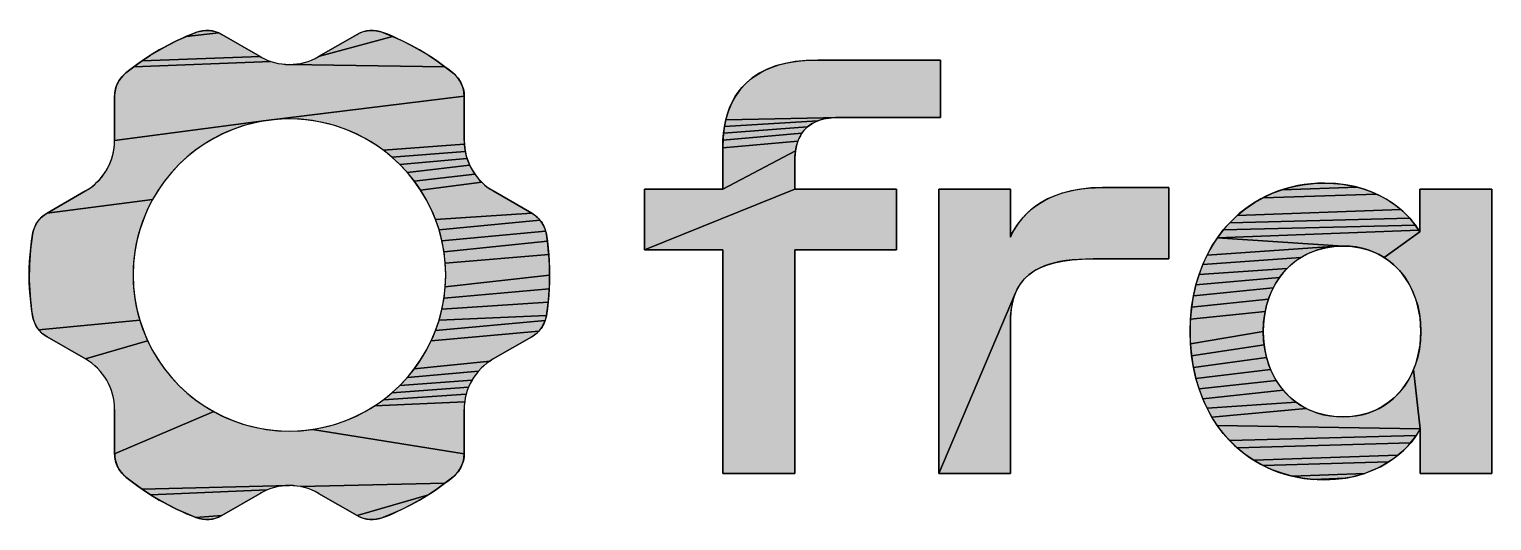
# Model space of a CAD drawing. Header units: millimetres. Extents: x 0 to 420, y 0 to 297.
# Drawn here: x 335.25 to 353.33, y 51.61 to 57.69 of the extents above; entities that cross this region are included whole.
import ezdxf

# ---------------------------------------------------------------- set-up
doc = ezdxf.new("R2010")
doc.units = ezdxf.units.MM
doc.header["$LTSCALE"] = 23.1
doc.layers.get('0').update_dxf_attribs({"linetype": 'CONTINUOUS'})

msp = doc.modelspace()

# ---------------------------------------------------------------- hatches: boundary and pattern name
at = {"linetype": 'CONTINUOUS'}
for points in [[(337.633, 57.627), (338.109, 57.352), (336.648, 57.3), (336.752, 57.369), (336.859, 57.433), (336.969, 57.494), (337.081, 57.551), (337.196, 57.603), (337.593, 57.647), (337.613, 57.637)], [(337.421, 57.675), (337.443, 57.676), (337.465, 57.676), (337.487, 57.674), (337.508, 57.671), (337.53, 57.667), (337.551, 57.661), (337.572, 57.655), (337.593, 57.647), (337.196, 57.603), (337.313, 57.651), (337.334, 57.658), (337.355, 57.664), (337.377, 57.669), (337.399, 57.673)], [(339.495, 57.676), (339.517, 57.675), (339.539, 57.673), (339.56, 57.669), (339.582, 57.664), (339.603, 57.658), (339.625, 57.651), (339.742, 57.603), (338.829, 57.352), (339.305, 57.627), (339.324, 57.637), (339.345, 57.647), (339.365, 57.655), (339.386, 57.661), (339.408, 57.667), (339.429, 57.671), (339.451, 57.674), (339.473, 57.676)], [(340.186, 57.369), (340.29, 57.3), (340.391, 57.227), (338.469, 57.256), (338.515, 57.257), (338.562, 57.262), (338.608, 57.269), (338.653, 57.28), (338.699, 57.293), (338.743, 57.31), (338.786, 57.33), (338.829, 57.352), (339.742, 57.603), (339.857, 57.551), (339.969, 57.494), (340.079, 57.433)], [(338.469, 57.256), (340.391, 57.227), (340.49, 57.15), (340.507, 57.136), (340.523, 57.12), (340.538, 57.104), (340.552, 57.087), (340.565, 57.069), (340.576, 57.051), (340.587, 57.032), (340.596, 57.012), (340.605, 56.992), (340.612, 56.971), (340.618, 56.95), (340.622, 56.928), (340.626, 56.906), (340.628, 56.884), (340.628, 56.862), (338.183, 56.561), (336.309, 56.313), (336.309, 56.862), (336.31, 56.884), (336.312, 56.906), (336.315, 56.928), (336.32, 56.95), (336.326, 56.971), (336.333, 56.992), (336.341, 57.012), (336.351, 57.032), (336.361, 57.051), (336.373, 57.069), (336.386, 57.087), (336.4, 57.104), (336.415, 57.12), (336.431, 57.136), (336.448, 57.15), (336.546, 57.227), (338.239, 57.293), (338.284, 57.28), (338.33, 57.269), (338.376, 57.262), (338.422, 57.257)], [(338.195, 57.31), (338.239, 57.293), (336.546, 57.227), (336.648, 57.3), (338.109, 57.352), (338.151, 57.33)], [(344.892, 57.308), (344.998, 57.31), (346.514, 57.31), (346.514, 56.601), (345.269, 56.601), (343.861, 56.569), (343.882, 56.646), (343.908, 56.718), (343.939, 56.787), (343.974, 56.853), (344.015, 56.914), (344.06, 56.971), (344.111, 57.023), (344.166, 57.072), (344.226, 57.116), (344.292, 57.156), (344.362, 57.192), (344.437, 57.223), (344.518, 57.249), (344.604, 57.271), (344.694, 57.288), (344.79, 57.3)], [(338.469, 56.582), (338.325, 56.577), (338.183, 56.561), (340.628, 56.862), (340.628, 56.313), (340.63, 56.268), (339.631, 56.193), (339.52, 56.271), (339.404, 56.341), (339.283, 56.402), (339.157, 56.456), (339.027, 56.5), (338.892, 56.535), (338.754, 56.561), (338.613, 56.577)], [(345.037, 56.571), (344.999, 56.558), (343.844, 56.488), (343.861, 56.569), (345.269, 56.601), (345.217, 56.6), (345.168, 56.596), (345.122, 56.59), (345.078, 56.582)], [(337.533, 56.341), (337.417, 56.271), (337.307, 56.193), (337.202, 56.108), (337.103, 56.016), (337.011, 55.918), (336.926, 55.813), (336.849, 55.702), (336.779, 55.586), (335.474, 55.415), (335.949, 55.69), (335.988, 55.713), (336.024, 55.739), (336.059, 55.767), (336.091, 55.797), (336.122, 55.829), (336.151, 55.862), (336.177, 55.898), (336.201, 55.934), (336.223, 55.972), (336.243, 56.011), (336.26, 56.052), (336.275, 56.093), (336.287, 56.136), (336.297, 56.179), (336.304, 56.223), (336.308, 56.268), (336.309, 56.313), (338.183, 56.561), (338.045, 56.535), (337.911, 56.5), (337.781, 56.456), (337.655, 56.402)], [(344.765, 56.34), (344.751, 56.305), (343.823, 56.225), (343.825, 56.317), (344.8, 56.404), (344.782, 56.373)], [(344.821, 56.433), (344.8, 56.404), (343.825, 56.317), (343.832, 56.404), (344.871, 56.484), (344.845, 56.459)], [(344.899, 56.506), (344.871, 56.484), (343.832, 56.404), (343.844, 56.488), (344.999, 56.558), (344.963, 56.543), (344.93, 56.525)], [(340.634, 56.223), (340.641, 56.179), (339.736, 56.108), (339.631, 56.193), (340.63, 56.268)], [(344.73, 56.229), (344.722, 56.188), (343.823, 55.711), (343.823, 56.225), (344.751, 56.305), (344.739, 56.268)], [(340.65, 56.136), (340.663, 56.093), (339.834, 56.016), (339.736, 56.108), (340.641, 56.179)], [(340.677, 56.052), (340.694, 56.011), (339.926, 55.918), (339.834, 56.016), (340.663, 56.093)], [(344.713, 56.052), (344.713, 55.711), (342.857, 54.96), (342.857, 55.711), (343.823, 55.711), (344.722, 56.188), (344.717, 56.144), (344.714, 56.099)], [(340.736, 55.934), (340.76, 55.898), (340.011, 55.813), (339.926, 55.918), (340.694, 56.011), (340.714, 55.972)], [(340.815, 55.829), (340.846, 55.797), (340.089, 55.702), (340.011, 55.813), (340.76, 55.898), (340.787, 55.862)], [(340.95, 55.713), (340.988, 55.69), (341.464, 55.415), (340.274, 55.339), (340.22, 55.465), (340.159, 55.586), (340.089, 55.702), (340.846, 55.797), (340.879, 55.767), (340.913, 55.739)], [(345.971, 55.711), (345.971, 54.96), (344.713, 54.96), (344.713, 52.193), (343.823, 52.193), (343.823, 54.96), (342.857, 54.96), (344.713, 55.711)], [(348.426, 55.73), (348.517, 55.732), (349.337, 55.732), (349.337, 54.849), (348.399, 54.849), (348.307, 54.848), (348.221, 54.844), (348.139, 54.837), (348.062, 54.828), (347.99, 54.816), (347.922, 54.801), (347.859, 54.784), (347.8, 54.764), (347.745, 54.741), (347.695, 54.715), (347.649, 54.686), (347.606, 54.654), (347.564, 54.617), (347.527, 54.575), (347.494, 54.531), (347.466, 54.482), (347.442, 54.43), (346.494, 52.193), (346.494, 55.711), (347.377, 55.711), (347.377, 55.12), (347.397, 55.163), (347.423, 55.21), (347.455, 55.261), (347.494, 55.314), (347.54, 55.368), (347.593, 55.423), (347.638, 55.463), (347.689, 55.502), (347.744, 55.539), (347.805, 55.575), (347.872, 55.608), (347.944, 55.638), (348.023, 55.665), (348.108, 55.688), (348.181, 55.703), (348.258, 55.715), (348.34, 55.724)], [(351.747, 55.714), (351.827, 55.685), (351.903, 55.652), (350.499, 55.607), (350.616, 55.661), (350.737, 55.706), (351.661, 55.739)], [(351.125, 55.782), (351.26, 55.788), (351.369, 55.784), (351.472, 55.775), (351.569, 55.759), (351.661, 55.739), (350.737, 55.706), (350.863, 55.741), (350.992, 55.767)], [(352.435, 55.183), (352.435, 55.711), (353.325, 55.711), (353.325, 52.193), (352.442, 52.193), (352.442, 52.749), (352.36, 53.481), (352.386, 53.553), (352.409, 53.628), (352.426, 53.705), (352.439, 53.785), (352.446, 53.868), (352.449, 53.952), (352.446, 54.037), (352.439, 54.119), (352.426, 54.199), (352.409, 54.276), (352.386, 54.351), (352.36, 54.423), (352.328, 54.492), (352.293, 54.557), (352.253, 54.619), (352.209, 54.677), (352.161, 54.731), (352.109, 54.781), (352.054, 54.827), (351.995, 54.868)], [(336.717, 55.465), (336.664, 55.339), (336.619, 55.208), (336.584, 55.074), (336.558, 54.936), (336.543, 54.795), (336.538, 54.65), (336.543, 54.506), (336.558, 54.365), (336.584, 54.227), (336.619, 54.093), (335.373, 53.971), (335.36, 53.989), (335.347, 54.007), (335.336, 54.026), (335.326, 54.045), (335.317, 54.065), (335.309, 54.086), (335.302, 54.107), (335.297, 54.129), (335.293, 54.151), (335.281, 54.232), (335.272, 54.315), (335.264, 54.398), (335.259, 54.481), (335.255, 54.566), (335.254, 54.65), (335.255, 54.735), (335.259, 54.819), (335.264, 54.903), (335.272, 54.986), (335.281, 55.069), (335.293, 55.151), (335.297, 55.173), (335.302, 55.194), (335.309, 55.215), (335.317, 55.236), (335.326, 55.256), (335.336, 55.275), (335.347, 55.294), (335.36, 55.312), (335.373, 55.329), (335.388, 55.346), (335.403, 55.362), (335.419, 55.376), (335.437, 55.39), (335.455, 55.403), (335.474, 55.415), (336.779, 55.586)], [(351.973, 55.617), (352.058, 55.566), (352.135, 55.513), (352.203, 55.459), (350.181, 55.388), (350.282, 55.47), (350.388, 55.543), (350.499, 55.607), (351.903, 55.652)], [(341.55, 55.346), (341.565, 55.329), (340.318, 55.208), (340.274, 55.339), (341.464, 55.415), (341.483, 55.403), (341.501, 55.39), (341.518, 55.376), (341.535, 55.362)], [(341.628, 55.215), (341.635, 55.194), (340.353, 55.074), (340.318, 55.208), (341.565, 55.329), (341.578, 55.312), (341.59, 55.294), (341.601, 55.275), (341.612, 55.256), (341.621, 55.236)], [(352.355, 55.302), (352.381, 55.267), (350.008, 55.208), (350.088, 55.297), (352.312, 55.352)], [(352.262, 55.404), (352.312, 55.352), (350.088, 55.297), (350.181, 55.388), (352.203, 55.459)], [(341.644, 55.151), (341.656, 55.069), (340.379, 54.936), (340.353, 55.074), (341.635, 55.194), (341.64, 55.173)], [(352.404, 55.235), (352.422, 55.207), (349.935, 55.111), (350.008, 55.208), (352.381, 55.267)], [(352.435, 55.183), (351.995, 54.868), (351.932, 54.904), (351.866, 54.935), (351.797, 54.961), (351.724, 54.982), (351.649, 54.997), (351.57, 55.006), (351.489, 55.009), (349.935, 55.111), (352.422, 55.207)], [(341.666, 54.986), (341.674, 54.903), (340.395, 54.795), (340.379, 54.936), (341.656, 55.069)], [(351.032, 54.904), (350.968, 54.868), (349.754, 54.781), (349.807, 54.897), (351.405, 55.006), (351.324, 54.997), (351.246, 54.982), (351.172, 54.961), (351.1, 54.935)], [(349.868, 55.007), (349.935, 55.111), (351.489, 55.009), (351.405, 55.006), (349.807, 54.897)], [(341.679, 54.819), (341.682, 54.735), (341.684, 54.65), (340.395, 54.506), (340.4, 54.65), (340.395, 54.795), (341.674, 54.903)], [(350.85, 54.781), (350.797, 54.731), (349.708, 54.658), (349.754, 54.781), (350.968, 54.868), (350.907, 54.827)], [(341.682, 54.566), (341.679, 54.481), (340.379, 54.365), (340.395, 54.506), (341.684, 54.65)], [(350.662, 54.557), (350.625, 54.492), (349.639, 54.393), (349.669, 54.528), (350.702, 54.619)], [(350.748, 54.677), (350.702, 54.619), (349.669, 54.528), (349.708, 54.658), (350.797, 54.731)], [(341.674, 54.398), (341.666, 54.315), (340.353, 54.227), (340.379, 54.365), (341.679, 54.481)], [(347.377, 54.042), (347.377, 52.193), (346.494, 52.193), (347.442, 54.43), (347.421, 54.375), (347.405, 54.316), (347.393, 54.253), (347.384, 54.187), (347.379, 54.116)], [(350.593, 54.423), (350.566, 54.351), (349.617, 54.252), (349.639, 54.393), (350.625, 54.492)], [(341.656, 54.232), (341.644, 54.151), (340.318, 54.093), (340.353, 54.227), (341.666, 54.315)], [(350.543, 54.276), (350.525, 54.199), (349.603, 54.105), (349.617, 54.252), (350.566, 54.351)], [(336.619, 54.093), (336.664, 53.962), (336.717, 53.836), (335.949, 53.612), (335.474, 53.886), (335.455, 53.898), (335.437, 53.911), (335.419, 53.924), (335.403, 53.939), (335.388, 53.955), (335.373, 53.971)], [(341.565, 53.971), (341.55, 53.955), (340.22, 53.836), (340.274, 53.962), (341.628, 54.086), (341.621, 54.065), (341.612, 54.045), (341.601, 54.026), (341.59, 54.007), (341.578, 53.989)], [(341.635, 54.107), (341.628, 54.086), (340.274, 53.962), (340.318, 54.093), (341.644, 54.151), (341.64, 54.129)], [(350.513, 54.119), (350.505, 54.037), (350.502, 53.952), (349.603, 53.798), (349.598, 53.952), (349.603, 54.105), (350.525, 54.199)], [(341.464, 53.886), (340.988, 53.612), (340.948, 53.586), (340.011, 53.488), (340.089, 53.599), (340.159, 53.715), (340.22, 53.836), (341.55, 53.955), (341.535, 53.939), (341.518, 53.924), (341.501, 53.911), (341.483, 53.898)], [(350.505, 53.868), (350.513, 53.785), (349.617, 53.649), (349.603, 53.798), (350.502, 53.952)], [(336.779, 53.715), (336.849, 53.599), (336.926, 53.488), (337.011, 53.383), (337.103, 53.285), (337.202, 53.193), (337.307, 53.108), (337.417, 53.03), (337.533, 52.96), (336.309, 52.439), (336.309, 52.988), (336.308, 53.036), (336.303, 53.083), (336.295, 53.13), (336.284, 53.176), (336.27, 53.221), (336.254, 53.264), (336.235, 53.307), (336.213, 53.348), (336.188, 53.388), (336.161, 53.425), (336.131, 53.462), (336.099, 53.496), (336.065, 53.528), (336.029, 53.558), (335.99, 53.586), (335.949, 53.612), (336.717, 53.836)], [(350.525, 53.705), (350.543, 53.628), (349.639, 53.507), (349.617, 53.649), (350.513, 53.785)], [(340.838, 53.496), (340.806, 53.462), (339.926, 53.383), (340.011, 53.488), (340.948, 53.586), (340.909, 53.558), (340.872, 53.528)], [(350.566, 53.553), (350.593, 53.481), (349.669, 53.371), (349.639, 53.507), (350.543, 53.628)], [(340.703, 53.307), (340.683, 53.264), (339.736, 53.193), (339.834, 53.285), (340.725, 53.348)], [(340.749, 53.388), (340.725, 53.348), (339.834, 53.285), (339.926, 53.383), (340.806, 53.462), (340.776, 53.425)], [(350.625, 53.412), (350.662, 53.347), (349.708, 53.241), (349.669, 53.371), (350.593, 53.481)], [(350.702, 53.285), (350.748, 53.227), (349.754, 53.118), (349.708, 53.241), (350.662, 53.347)], [(351.489, 52.895), (351.57, 52.898), (351.649, 52.907), (351.724, 52.922), (351.797, 52.943), (351.866, 52.969), (351.932, 53), (351.995, 53.036), (352.054, 53.077), (352.109, 53.123), (352.161, 53.173), (352.209, 53.227), (352.253, 53.285), (352.293, 53.347), (352.328, 53.412), (352.36, 53.481), (352.442, 52.749), (349.934, 52.787), (349.868, 52.891), (351.032, 53), (351.1, 52.969), (351.172, 52.943), (351.246, 52.922), (351.324, 52.907), (351.405, 52.898)], [(340.642, 53.13), (340.635, 53.083), (339.52, 53.03), (339.631, 53.108), (340.653, 53.176)], [(340.667, 53.221), (340.653, 53.176), (339.631, 53.108), (339.736, 53.193), (340.683, 53.264)], [(350.85, 53.123), (350.907, 53.077), (349.807, 53.001), (349.754, 53.118), (350.748, 53.227), (350.797, 53.173)], [(338.469, 52.719), (338.613, 52.724), (338.754, 52.74), (340.628, 52.439), (340.628, 52.417), (340.626, 52.395), (340.622, 52.373), (340.618, 52.351), (340.612, 52.33), (340.605, 52.309), (340.596, 52.289), (340.587, 52.269), (340.576, 52.25), (340.565, 52.232), (340.552, 52.214), (340.538, 52.197), (340.523, 52.181), (340.507, 52.165), (340.49, 52.151), (340.391, 52.074), (338.608, 52.032), (338.562, 52.039), (338.515, 52.044), (338.469, 52.045), (336.648, 52.001), (336.546, 52.074), (336.448, 52.151), (336.431, 52.165), (336.415, 52.181), (336.4, 52.197), (336.386, 52.214), (336.373, 52.232), (336.361, 52.25), (336.351, 52.269), (336.341, 52.289), (336.333, 52.309), (336.326, 52.33), (336.32, 52.351), (336.315, 52.373), (336.312, 52.395), (336.31, 52.417), (336.309, 52.439), (337.533, 52.96), (337.655, 52.899), (337.781, 52.845), (337.911, 52.801), (338.045, 52.766), (338.183, 52.74), (338.325, 52.724)], [(340.63, 53.036), (340.628, 52.988), (340.628, 52.439), (338.754, 52.74), (338.892, 52.766), (339.027, 52.801), (339.157, 52.845), (339.283, 52.899), (339.404, 52.96), (339.52, 53.03), (340.635, 53.083)], [(350.968, 53.036), (351.032, 53), (349.868, 52.891), (349.807, 53.001), (350.907, 53.077)], [(352.413, 52.696), (352.391, 52.663), (350.087, 52.602), (350.008, 52.691), (349.934, 52.787), (352.442, 52.749), (352.429, 52.725)], [(352.366, 52.627), (352.324, 52.575), (350.18, 52.512), (350.087, 52.602), (352.391, 52.663)], [(352.274, 52.52), (352.216, 52.464), (352.166, 52.421), (350.386, 52.358), (350.28, 52.43), (350.18, 52.512), (352.324, 52.575)], [(352.111, 52.378), (352.051, 52.337), (350.497, 52.295), (350.386, 52.358), (352.166, 52.421)], [(351.985, 52.297), (351.914, 52.26), (351.837, 52.226), (351.755, 52.195), (350.859, 52.162), (350.734, 52.197), (350.613, 52.241), (350.497, 52.295), (352.051, 52.337)], [(338.239, 52.008), (338.195, 51.991), (336.752, 51.932), (336.648, 52.001), (338.469, 52.045), (338.422, 52.044), (338.376, 52.039), (338.33, 52.032), (338.284, 52.021)], [(338.608, 52.032), (340.391, 52.074), (340.29, 52.001), (340.186, 51.932), (339.305, 51.674), (338.829, 51.949), (338.786, 51.972), (338.743, 51.991), (338.699, 52.008), (338.653, 52.021)], [(351.666, 52.168), (351.592, 52.151), (351.513, 52.136), (351.119, 52.122), (350.987, 52.137), (350.859, 52.162), (351.755, 52.195)], [(351.43, 52.126), (351.344, 52.119), (351.253, 52.117), (351.119, 52.122), (351.513, 52.136)], [(338.109, 51.949), (337.633, 51.674), (337.313, 51.65), (337.196, 51.698), (337.081, 51.75), (336.969, 51.807), (336.859, 51.867), (336.752, 51.932), (338.195, 51.991), (338.151, 51.972)], [(339.742, 51.698), (339.625, 51.65), (339.603, 51.643), (339.582, 51.636), (339.56, 51.632), (339.539, 51.628), (339.517, 51.626), (339.495, 51.625), (339.473, 51.625), (339.451, 51.627), (339.429, 51.63), (339.408, 51.634), (339.386, 51.639), (339.365, 51.646), (339.345, 51.654), (339.324, 51.663), (339.305, 51.674), (340.186, 51.932), (340.079, 51.867), (339.969, 51.807), (339.857, 51.75)], [(337.593, 51.654), (337.572, 51.646), (337.551, 51.639), (337.53, 51.634), (337.508, 51.63), (337.487, 51.627), (337.465, 51.625), (337.443, 51.625), (337.421, 51.626), (337.399, 51.628), (337.377, 51.632), (337.355, 51.636), (337.334, 51.643), (337.313, 51.65), (337.633, 51.674), (337.613, 51.663)]]:
    msp.add_hatch(color=7, dxfattribs=at).paths.add_polyline_path(points)

# ---------------------------------------------------------------- linework, layer by layer
at = {"color": 7, "linetype": 'CONTINUOUS'}
for p, q in [((338.109, 57.352), (337.633, 57.627)), ((339.305, 57.627), (338.829, 57.352)), ((346.514, 57.31), (344.998, 57.31)), ((346.514, 56.601), (346.514, 57.31)), ((336.309, 56.862), (336.309, 56.313)), ((340.628, 56.313), (340.628, 56.862)), ((345.269, 56.601), (346.514, 56.601)), ((343.823, 56.225), (343.823, 55.711)), ((344.713, 55.711), (344.713, 56.052)), ((335.949, 55.69), (335.474, 55.415)), ((341.464, 55.415), (340.988, 55.69)), ((343.823, 55.711), (342.857, 55.711)), ((342.857, 55.711), (342.857, 54.96)), ((345.971, 55.711), (344.713, 55.711)), ((345.971, 54.96), (345.971, 55.711)), ((347.377, 55.711), (346.494, 55.711)), ((346.494, 55.711), (346.494, 52.193)), ((347.377, 55.12), (347.377, 55.711)), ((349.337, 55.732), (348.517, 55.732)), ((349.337, 54.849), (349.337, 55.732)), ((353.325, 55.711), (352.435, 55.711)), ((352.435, 55.711), (352.435, 55.183)), ((353.325, 52.193), (353.325, 55.711)), ((342.857, 54.96), (343.823, 54.96)), ((343.823, 54.96), (343.823, 52.193)), ((344.713, 54.96), (345.971, 54.96)), ((344.713, 52.193), (344.713, 54.96)), ((348.399, 54.849), (349.337, 54.849)), ((347.377, 52.193), (347.377, 54.042)), ((335.474, 53.886), (335.949, 53.612)), ((340.988, 53.612), (341.464, 53.886)), ((336.309, 52.988), (336.309, 52.439)), ((340.628, 52.439), (340.628, 52.988)), ((352.442, 52.749), (352.442, 52.193)), ((343.823, 52.193), (344.713, 52.193)), ((346.494, 52.193), (347.377, 52.193)), ((352.442, 52.193), (353.325, 52.193)), ((337.633, 51.674), (338.109, 51.949)), ((338.829, 51.949), (339.305, 51.674))]:
    msp.add_line(p, q, dxfattribs=at)
for points in [[(337.633, 57.627), (338.109, 57.352), (336.648, 57.3), (336.752, 57.369), (336.859, 57.433), (336.969, 57.494), (337.081, 57.551), (337.196, 57.603), (337.593, 57.647), (337.613, 57.637), (337.633, 57.627)], [(337.421, 57.675), (337.443, 57.676), (337.465, 57.676), (337.487, 57.674), (337.508, 57.671), (337.53, 57.667), (337.551, 57.661), (337.572, 57.655), (337.593, 57.647), (337.196, 57.603), (337.313, 57.651), (337.334, 57.658), (337.355, 57.664), (337.377, 57.669), (337.399, 57.673), (337.421, 57.675)], [(339.495, 57.676), (339.517, 57.675), (339.539, 57.673), (339.56, 57.669), (339.582, 57.664), (339.603, 57.658), (339.625, 57.651), (339.742, 57.603), (338.829, 57.352), (339.305, 57.627), (339.324, 57.637), (339.345, 57.647), (339.365, 57.655), (339.386, 57.661), (339.408, 57.667), (339.429, 57.671), (339.451, 57.674), (339.473, 57.676), (339.495, 57.676)], [(340.186, 57.369), (340.29, 57.3), (340.391, 57.227), (338.469, 57.256), (338.515, 57.257), (338.562, 57.262), (338.608, 57.269), (338.653, 57.28), (338.699, 57.293), (338.743, 57.31), (338.786, 57.33), (338.829, 57.352), (339.742, 57.603), (339.857, 57.551), (339.969, 57.494), (340.079, 57.433), (340.186, 57.369)], [(338.469, 57.256), (340.391, 57.227), (340.49, 57.15), (340.507, 57.136), (340.523, 57.12), (340.538, 57.104), (340.552, 57.087), (340.565, 57.069), (340.576, 57.051), (340.587, 57.032), (340.596, 57.012), (340.605, 56.992), (340.612, 56.971), (340.618, 56.95), (340.622, 56.928), (340.626, 56.906), (340.628, 56.884), (340.628, 56.862), (338.183, 56.561), (336.309, 56.313), (336.309, 56.862), (336.31, 56.884), (336.312, 56.906), (336.315, 56.928), (336.32, 56.95), (336.326, 56.971), (336.333, 56.992), (336.341, 57.012), (336.351, 57.032), (336.361, 57.051), (336.373, 57.069), (336.386, 57.087), (336.4, 57.104), (336.415, 57.12), (336.431, 57.136), (336.448, 57.15), (336.546, 57.227), (338.239, 57.293), (338.284, 57.28), (338.33, 57.269), (338.376, 57.262), (338.422, 57.257), (338.469, 57.256)], [(338.195, 57.31), (338.239, 57.293), (336.546, 57.227), (336.648, 57.3), (338.109, 57.352), (338.151, 57.33), (338.195, 57.31)], [(344.892, 57.308), (344.998, 57.31), (346.514, 57.31), (346.514, 56.601), (345.269, 56.601), (343.861, 56.569), (343.882, 56.646), (343.908, 56.718), (343.939, 56.787), (343.974, 56.853), (344.015, 56.914), (344.06, 56.971), (344.111, 57.023), (344.166, 57.072), (344.226, 57.116), (344.292, 57.156), (344.362, 57.192), (344.437, 57.223), (344.518, 57.249), (344.604, 57.271), (344.694, 57.288), (344.79, 57.3), (344.892, 57.308)], [(338.469, 56.582), (338.325, 56.577), (338.183, 56.561), (340.628, 56.862), (340.628, 56.313), (340.63, 56.268), (339.631, 56.193), (339.52, 56.271), (339.404, 56.341), (339.283, 56.402), (339.157, 56.456), (339.027, 56.5), (338.892, 56.535), (338.754, 56.561), (338.613, 56.577), (338.469, 56.582)], [(345.037, 56.571), (344.999, 56.558), (343.844, 56.488), (343.861, 56.569), (345.269, 56.601), (345.217, 56.6), (345.168, 56.596), (345.122, 56.59), (345.078, 56.582), (345.037, 56.571)], [(337.533, 56.341), (337.417, 56.271), (337.307, 56.193), (337.202, 56.108), (337.103, 56.016), (337.011, 55.918), (336.926, 55.813), (336.849, 55.702), (336.779, 55.586), (335.474, 55.415), (335.949, 55.69), (335.988, 55.713), (336.024, 55.739), (336.059, 55.767), (336.091, 55.797), (336.122, 55.829), (336.151, 55.862), (336.177, 55.898), (336.201, 55.934), (336.223, 55.972), (336.243, 56.011), (336.26, 56.052), (336.275, 56.093), (336.287, 56.136), (336.297, 56.179), (336.304, 56.223), (336.308, 56.268), (336.309, 56.313), (338.183, 56.561), (338.045, 56.535), (337.911, 56.5), (337.781, 56.456), (337.655, 56.402), (337.533, 56.341)], [(344.765, 56.34), (344.751, 56.305), (343.823, 56.225), (343.825, 56.317), (344.8, 56.404), (344.782, 56.373), (344.765, 56.34)], [(344.821, 56.433), (344.8, 56.404), (343.825, 56.317), (343.832, 56.404), (344.871, 56.484), (344.845, 56.459), (344.821, 56.433)], [(344.899, 56.506), (344.871, 56.484), (343.832, 56.404), (343.844, 56.488), (344.999, 56.558), (344.963, 56.543), (344.93, 56.525), (344.899, 56.506)], [(340.634, 56.223), (340.641, 56.179), (339.736, 56.108), (339.631, 56.193), (340.63, 56.268), (340.634, 56.223)], [(344.73, 56.229), (344.722, 56.188), (343.823, 55.711), (343.823, 56.225), (344.751, 56.305), (344.739, 56.268), (344.73, 56.229)], [(340.65, 56.136), (340.663, 56.093), (339.834, 56.016), (339.736, 56.108), (340.641, 56.179), (340.65, 56.136)], [(340.677, 56.052), (340.694, 56.011), (339.926, 55.918), (339.834, 56.016), (340.663, 56.093), (340.677, 56.052)], [(344.713, 56.052), (344.713, 55.711), (342.857, 54.96), (342.857, 55.711), (343.823, 55.711), (344.722, 56.188), (344.717, 56.144), (344.714, 56.099), (344.713, 56.052)], [(340.736, 55.934), (340.76, 55.898), (340.011, 55.813), (339.926, 55.918), (340.694, 56.011), (340.714, 55.972), (340.736, 55.934)], [(340.815, 55.829), (340.846, 55.797), (340.089, 55.702), (340.011, 55.813), (340.76, 55.898), (340.787, 55.862), (340.815, 55.829)], [(340.95, 55.713), (340.988, 55.69), (341.464, 55.415), (340.274, 55.339), (340.22, 55.465), (340.159, 55.586), (340.089, 55.702), (340.846, 55.797), (340.879, 55.767), (340.913, 55.739), (340.95, 55.713)], [(345.971, 55.711), (345.971, 54.96), (344.713, 54.96), (344.713, 52.193), (343.823, 52.193), (343.823, 54.96), (342.857, 54.96), (344.713, 55.711), (345.971, 55.711)], [(348.426, 55.73), (348.517, 55.732), (349.337, 55.732), (349.337, 54.849), (348.399, 54.849), (348.307, 54.848), (348.221, 54.844), (348.139, 54.837), (348.062, 54.828), (347.99, 54.816), (347.922, 54.801), (347.859, 54.784), (347.8, 54.764), (347.745, 54.741), (347.695, 54.715), (347.649, 54.686), (347.606, 54.654), (347.564, 54.617), (347.527, 54.575), (347.494, 54.531), (347.466, 54.482), (347.442, 54.43), (346.494, 52.193), (346.494, 55.711), (347.377, 55.711), (347.377, 55.12), (347.397, 55.163), (347.423, 55.21), (347.455, 55.261), (347.494, 55.314), (347.54, 55.368), (347.593, 55.423), (347.638, 55.463), (347.689, 55.502), (347.744, 55.539), (347.805, 55.575), (347.872, 55.608), (347.944, 55.638), (348.023, 55.665), (348.108, 55.688), (348.181, 55.703), (348.258, 55.715), (348.34, 55.724), (348.426, 55.73)], [(351.747, 55.714), (351.827, 55.685), (351.903, 55.652), (350.499, 55.607), (350.616, 55.661), (350.737, 55.706), (351.661, 55.739), (351.747, 55.714)], [(351.125, 55.782), (351.26, 55.788), (351.369, 55.784), (351.472, 55.775), (351.569, 55.759), (351.661, 55.739), (350.737, 55.706), (350.863, 55.741), (350.992, 55.767), (351.125, 55.782)], [(352.435, 55.183), (352.435, 55.711), (353.325, 55.711), (353.325, 52.193), (352.442, 52.193), (352.442, 52.749), (352.36, 53.481), (352.386, 53.553), (352.409, 53.628), (352.426, 53.705), (352.439, 53.785), (352.446, 53.868), (352.449, 53.952), (352.446, 54.037), (352.439, 54.119), (352.426, 54.199), (352.409, 54.276), (352.386, 54.351), (352.36, 54.423), (352.328, 54.492), (352.293, 54.557), (352.253, 54.619), (352.209, 54.677), (352.161, 54.731), (352.109, 54.781), (352.054, 54.827), (351.995, 54.868), (352.435, 55.183)], [(336.717, 55.465), (336.664, 55.339), (336.619, 55.208), (336.584, 55.074), (336.558, 54.936), (336.543, 54.795), (336.538, 54.65), (336.543, 54.506), (336.558, 54.365), (336.584, 54.227), (336.619, 54.093), (335.373, 53.971), (335.36, 53.989), (335.347, 54.007), (335.336, 54.026), (335.326, 54.045), (335.317, 54.065), (335.309, 54.086), (335.302, 54.107), (335.297, 54.129), (335.293, 54.151), (335.281, 54.232), (335.272, 54.315), (335.264, 54.398), (335.259, 54.481), (335.255, 54.566), (335.254, 54.65), (335.255, 54.735), (335.259, 54.819), (335.264, 54.903), (335.272, 54.986), (335.281, 55.069), (335.293, 55.151), (335.297, 55.173), (335.302, 55.194), (335.309, 55.215), (335.317, 55.236), (335.326, 55.256), (335.336, 55.275), (335.347, 55.294), (335.36, 55.312), (335.373, 55.329), (335.388, 55.346), (335.403, 55.362), (335.419, 55.376), (335.437, 55.39), (335.455, 55.403), (335.474, 55.415), (336.779, 55.586), (336.717, 55.465)], [(351.973, 55.617), (352.058, 55.566), (352.135, 55.513), (352.203, 55.459), (350.181, 55.388), (350.282, 55.47), (350.388, 55.543), (350.499, 55.607), (351.903, 55.652), (351.973, 55.617)], [(341.55, 55.346), (341.565, 55.329), (340.318, 55.208), (340.274, 55.339), (341.464, 55.415), (341.483, 55.403), (341.501, 55.39), (341.518, 55.376), (341.535, 55.362), (341.55, 55.346)], [(341.628, 55.215), (341.635, 55.194), (340.353, 55.074), (340.318, 55.208), (341.565, 55.329), (341.578, 55.312), (341.59, 55.294), (341.601, 55.275), (341.612, 55.256), (341.621, 55.236), (341.628, 55.215)], [(352.355, 55.302), (352.381, 55.267), (350.008, 55.208), (350.088, 55.297), (352.312, 55.352), (352.355, 55.302)], [(352.262, 55.404), (352.312, 55.352), (350.088, 55.297), (350.181, 55.388), (352.203, 55.459), (352.262, 55.404)], [(341.644, 55.151), (341.656, 55.069), (340.379, 54.936), (340.353, 55.074), (341.635, 55.194), (341.64, 55.173), (341.644, 55.151)], [(352.404, 55.235), (352.422, 55.207), (349.935, 55.111), (350.008, 55.208), (352.381, 55.267), (352.404, 55.235)], [(352.435, 55.183), (351.995, 54.868), (351.932, 54.904), (351.866, 54.935), (351.797, 54.961), (351.724, 54.982), (351.649, 54.997), (351.57, 55.006), (351.489, 55.009), (349.935, 55.111), (352.422, 55.207), (352.435, 55.183)], [(341.666, 54.986), (341.674, 54.903), (340.395, 54.795), (340.379, 54.936), (341.656, 55.069), (341.666, 54.986)], [(351.032, 54.904), (350.968, 54.868), (349.754, 54.781), (349.807, 54.897), (351.405, 55.006), (351.324, 54.997), (351.246, 54.982), (351.172, 54.961), (351.1, 54.935), (351.032, 54.904)], [(349.868, 55.007), (349.935, 55.111), (351.489, 55.009), (351.405, 55.006), (349.807, 54.897), (349.868, 55.007)], [(341.679, 54.819), (341.682, 54.735), (341.684, 54.65), (340.395, 54.506), (340.4, 54.65), (340.395, 54.795), (341.674, 54.903), (341.679, 54.819)], [(350.85, 54.781), (350.797, 54.731), (349.708, 54.658), (349.754, 54.781), (350.968, 54.868), (350.907, 54.827), (350.85, 54.781)], [(341.682, 54.566), (341.679, 54.481), (340.379, 54.365), (340.395, 54.506), (341.684, 54.65), (341.682, 54.566)], [(350.662, 54.557), (350.625, 54.492), (349.639, 54.393), (349.669, 54.528), (350.702, 54.619), (350.662, 54.557)], [(350.748, 54.677), (350.702, 54.619), (349.669, 54.528), (349.708, 54.658), (350.797, 54.731), (350.748, 54.677)], [(341.674, 54.398), (341.666, 54.315), (340.353, 54.227), (340.379, 54.365), (341.679, 54.481), (341.674, 54.398)], [(347.377, 54.042), (347.377, 52.193), (346.494, 52.193), (347.442, 54.43), (347.421, 54.375), (347.405, 54.316), (347.393, 54.253), (347.384, 54.187), (347.379, 54.116), (347.377, 54.042)], [(350.593, 54.423), (350.566, 54.351), (349.617, 54.252), (349.639, 54.393), (350.625, 54.492), (350.593, 54.423)], [(341.656, 54.232), (341.644, 54.151), (340.318, 54.093), (340.353, 54.227), (341.666, 54.315), (341.656, 54.232)], [(350.543, 54.276), (350.525, 54.199), (349.603, 54.105), (349.617, 54.252), (350.566, 54.351), (350.543, 54.276)], [(336.619, 54.093), (336.664, 53.962), (336.717, 53.836), (335.949, 53.612), (335.474, 53.886), (335.455, 53.898), (335.437, 53.911), (335.419, 53.924), (335.403, 53.939), (335.388, 53.955), (335.373, 53.971), (336.619, 54.093)], [(341.565, 53.971), (341.55, 53.955), (340.22, 53.836), (340.274, 53.962), (341.628, 54.086), (341.621, 54.065), (341.612, 54.045), (341.601, 54.026), (341.59, 54.007), (341.578, 53.989), (341.565, 53.971)], [(341.635, 54.107), (341.628, 54.086), (340.274, 53.962), (340.318, 54.093), (341.644, 54.151), (341.64, 54.129), (341.635, 54.107)], [(350.513, 54.119), (350.505, 54.037), (350.502, 53.952), (349.603, 53.798), (349.598, 53.952), (349.603, 54.105), (350.525, 54.199), (350.513, 54.119)], [(341.464, 53.886), (340.988, 53.612), (340.948, 53.586), (340.011, 53.488), (340.089, 53.599), (340.159, 53.715), (340.22, 53.836), (341.55, 53.955), (341.535, 53.939), (341.518, 53.924), (341.501, 53.911), (341.483, 53.898), (341.464, 53.886)], [(350.505, 53.868), (350.513, 53.785), (349.617, 53.649), (349.603, 53.798), (350.502, 53.952), (350.505, 53.868)], [(336.779, 53.715), (336.849, 53.599), (336.926, 53.488), (337.011, 53.383), (337.103, 53.285), (337.202, 53.193), (337.307, 53.108), (337.417, 53.03), (337.533, 52.96), (336.309, 52.439), (336.309, 52.988), (336.308, 53.036), (336.303, 53.083), (336.295, 53.13), (336.284, 53.176), (336.27, 53.221), (336.254, 53.264), (336.235, 53.307), (336.213, 53.348), (336.188, 53.388), (336.161, 53.425), (336.131, 53.462), (336.099, 53.496), (336.065, 53.528), (336.029, 53.558), (335.99, 53.586), (335.949, 53.612), (336.717, 53.836), (336.779, 53.715)], [(350.525, 53.705), (350.543, 53.628), (349.639, 53.507), (349.617, 53.649), (350.513, 53.785), (350.525, 53.705)], [(340.838, 53.496), (340.806, 53.462), (339.926, 53.383), (340.011, 53.488), (340.948, 53.586), (340.909, 53.558), (340.872, 53.528), (340.838, 53.496)], [(350.566, 53.553), (350.593, 53.481), (349.669, 53.371), (349.639, 53.507), (350.543, 53.628), (350.566, 53.553)], [(340.703, 53.307), (340.683, 53.264), (339.736, 53.193), (339.834, 53.285), (340.725, 53.348), (340.703, 53.307)], [(340.749, 53.388), (340.725, 53.348), (339.834, 53.285), (339.926, 53.383), (340.806, 53.462), (340.776, 53.425), (340.749, 53.388)], [(350.625, 53.412), (350.662, 53.347), (349.708, 53.241), (349.669, 53.371), (350.593, 53.481), (350.625, 53.412)], [(350.702, 53.285), (350.748, 53.227), (349.754, 53.118), (349.708, 53.241), (350.662, 53.347), (350.702, 53.285)], [(351.489, 52.895), (351.57, 52.898), (351.649, 52.907), (351.724, 52.922), (351.797, 52.943), (351.866, 52.969), (351.932, 53), (351.995, 53.036), (352.054, 53.077), (352.109, 53.123), (352.161, 53.173), (352.209, 53.227), (352.253, 53.285), (352.293, 53.347), (352.328, 53.412), (352.36, 53.481), (352.442, 52.749), (349.934, 52.787), (349.868, 52.891), (351.032, 53), (351.1, 52.969), (351.172, 52.943), (351.246, 52.922), (351.324, 52.907), (351.405, 52.898), (351.489, 52.895)], [(340.642, 53.13), (340.635, 53.083), (339.52, 53.03), (339.631, 53.108), (340.653, 53.176), (340.642, 53.13)], [(340.667, 53.221), (340.653, 53.176), (339.631, 53.108), (339.736, 53.193), (340.683, 53.264), (340.667, 53.221)], [(350.85, 53.123), (350.907, 53.077), (349.807, 53.001), (349.754, 53.118), (350.748, 53.227), (350.797, 53.173), (350.85, 53.123)], [(338.469, 52.719), (338.613, 52.724), (338.754, 52.74), (340.628, 52.439), (340.628, 52.417), (340.626, 52.395), (340.622, 52.373), (340.618, 52.351), (340.612, 52.33), (340.605, 52.309), (340.596, 52.289), (340.587, 52.269), (340.576, 52.25), (340.565, 52.232), (340.552, 52.214), (340.538, 52.197), (340.523, 52.181), (340.507, 52.165), (340.49, 52.151), (340.391, 52.074), (338.608, 52.032), (338.562, 52.039), (338.515, 52.044), (338.469, 52.045), (336.648, 52.001), (336.546, 52.074), (336.448, 52.151), (336.431, 52.165), (336.415, 52.181), (336.4, 52.197), (336.386, 52.214), (336.373, 52.232), (336.361, 52.25), (336.351, 52.269), (336.341, 52.289), (336.333, 52.309), (336.326, 52.33), (336.32, 52.351), (336.315, 52.373), (336.312, 52.395), (336.31, 52.417), (336.309, 52.439), (337.533, 52.96), (337.655, 52.899), (337.781, 52.845), (337.911, 52.801), (338.045, 52.766), (338.183, 52.74), (338.325, 52.724), (338.469, 52.719)], [(340.63, 53.036), (340.628, 52.988), (340.628, 52.439), (338.754, 52.74), (338.892, 52.766), (339.027, 52.801), (339.157, 52.845), (339.283, 52.899), (339.404, 52.96), (339.52, 53.03), (340.635, 53.083), (340.63, 53.036)], [(350.968, 53.036), (351.032, 53), (349.868, 52.891), (349.807, 53.001), (350.907, 53.077), (350.968, 53.036)], [(352.413, 52.696), (352.391, 52.663), (350.087, 52.602), (350.008, 52.691), (349.934, 52.787), (352.442, 52.749), (352.429, 52.725), (352.413, 52.696)], [(352.366, 52.627), (352.324, 52.575), (350.18, 52.512), (350.087, 52.602), (352.391, 52.663), (352.366, 52.627)], [(352.274, 52.52), (352.216, 52.464), (352.166, 52.421), (350.386, 52.358), (350.28, 52.43), (350.18, 52.512), (352.324, 52.575), (352.274, 52.52)], [(352.111, 52.378), (352.051, 52.337), (350.497, 52.295), (350.386, 52.358), (352.166, 52.421), (352.111, 52.378)], [(351.985, 52.297), (351.914, 52.26), (351.837, 52.226), (351.755, 52.195), (350.859, 52.162), (350.734, 52.197), (350.613, 52.241), (350.497, 52.295), (352.051, 52.337), (351.985, 52.297)], [(338.239, 52.008), (338.195, 51.991), (336.752, 51.932), (336.648, 52.001), (338.469, 52.045), (338.422, 52.044), (338.376, 52.039), (338.33, 52.032), (338.284, 52.021), (338.239, 52.008)], [(338.608, 52.032), (340.391, 52.074), (340.29, 52.001), (340.186, 51.932), (339.305, 51.674), (338.829, 51.949), (338.786, 51.972), (338.743, 51.991), (338.699, 52.008), (338.653, 52.021), (338.608, 52.032)], [(351.666, 52.168), (351.592, 52.151), (351.513, 52.136), (351.119, 52.122), (350.987, 52.137), (350.859, 52.162), (351.755, 52.195), (351.666, 52.168)], [(351.43, 52.126), (351.344, 52.119), (351.253, 52.117), (351.119, 52.122), (351.513, 52.136), (351.43, 52.126)], [(338.109, 51.949), (337.633, 51.674), (337.313, 51.65), (337.196, 51.698), (337.081, 51.75), (336.969, 51.807), (336.859, 51.867), (336.752, 51.932), (338.195, 51.991), (338.151, 51.972), (338.109, 51.949)], [(339.742, 51.698), (339.625, 51.65), (339.603, 51.643), (339.582, 51.636), (339.56, 51.632), (339.539, 51.628), (339.517, 51.626), (339.495, 51.625), (339.473, 51.625), (339.451, 51.627), (339.429, 51.63), (339.408, 51.634), (339.386, 51.639), (339.365, 51.646), (339.345, 51.654), (339.324, 51.663), (339.305, 51.674), (340.186, 51.932), (340.079, 51.867), (339.969, 51.807), (339.857, 51.75), (339.742, 51.698)], [(337.593, 51.654), (337.572, 51.646), (337.551, 51.639), (337.53, 51.634), (337.508, 51.63), (337.487, 51.627), (337.465, 51.625), (337.443, 51.625), (337.421, 51.626), (337.399, 51.628), (337.377, 51.632), (337.355, 51.636), (337.334, 51.643), (337.313, 51.65), (337.633, 51.674), (337.613, 51.663), (337.593, 51.654)]]:
    msp.add_lwpolyline(points, dxfattribs=at)
for centre, radius, start, end in [((338.464, 54.664), 3.201, 111.0738, 129.0399), ((338.471, 54.659), 3.207, 50.9824, 68.9201), ((338.469, 57.974), 0.719, 239.945, 300.055), ((338.469, 54.65), 1.932, 90.0058, 179.9942), ((338.469, 54.651), 1.931, 359.9986, 89.993), ((335.59, 56.313), 0.719, 299.9695, 0.0076), ((341.348, 56.313), 0.719, 179.9924, 240.0306), ((341.278, 55.094), 0.371, 8.7367, 59.9277), ((338.477, 54.652), 3.222, 171.0982, 180.0254), ((338.461, 54.65), 3.222, 0.0063, 8.9341), ((338.47, 54.649), 3.216, 179.9708, 188.9106), ((338.469, 54.651), 1.932, 180.0058, 269.9942), ((338.469, 54.65), 1.931, 270.007, 0.0014), ((338.468, 54.651), 3.216, 351.0571, 359.9975), ((335.589, 52.988), 0.72, 0.0065, 59.9941), ((341.348, 52.988), 0.72, 120.0059, 179.9935), ((336.68, 52.44), 0.37, 180.0625, 231.2667), ((340.257, 52.44), 0.371, 308.8339, 359.9276), ((338.464, 54.637), 3.201, 230.9601, 248.9263), ((338.469, 51.326), 0.72, 60.0076, 119.9924), ((338.471, 54.642), 3.207, 291.0799, 309.0176)]:
    msp.add_arc(centre, radius, start, end, dxfattribs=at)
for points in [[(337.633, 57.627), (337.535, 57.683), (337.418, 57.691), (337.313, 57.651)], [(339.625, 57.651), (339.52, 57.691), (339.402, 57.683), (339.305, 57.627)], [(344.998, 57.31), (344.198, 57.31), (343.823, 56.907), (343.823, 56.225)], [(336.448, 57.15), (336.36, 57.08), (336.309, 56.974), (336.309, 56.862)], [(340.628, 56.862), (340.628, 56.974), (340.577, 57.08), (340.49, 57.15)], [(344.713, 56.052), (344.713, 56.406), (344.88, 56.601), (345.269, 56.601)], [(348.517, 55.732), (347.738, 55.732), (347.467, 55.322), (347.377, 55.12)], [(351.26, 55.788), (350.349, 55.788), (349.598, 55.092), (349.598, 53.952)], [(352.435, 55.183), (352.358, 55.329), (352.004, 55.788), (351.26, 55.788)], [(335.474, 55.415), (335.377, 55.359), (335.31, 55.261), (335.293, 55.151)], [(350.502, 53.952), (350.502, 54.55), (350.892, 55.009), (351.489, 55.009)], [(351.489, 55.009), (352.066, 55.009), (352.449, 54.55), (352.449, 53.952)], [(347.377, 54.042), (347.377, 54.599), (347.648, 54.849), (348.399, 54.849)], [(335.293, 54.151), (335.31, 54.04), (335.377, 53.942), (335.474, 53.886)], [(341.464, 53.886), (341.561, 53.942), (341.627, 54.04), (341.644, 54.151)], [(349.598, 53.952), (349.598, 52.798), (350.349, 52.117), (351.253, 52.117)], [(351.489, 52.895), (350.892, 52.895), (350.502, 53.354), (350.502, 53.952)], [(352.449, 53.952), (352.449, 53.354), (352.066, 52.895), (351.489, 52.895)], [(351.253, 52.117), (352.025, 52.117), (352.372, 52.603), (352.442, 52.749)], [(337.313, 51.65), (337.418, 51.61), (337.535, 51.618), (337.633, 51.674)], [(339.305, 51.674), (339.402, 51.618), (339.52, 51.61), (339.625, 51.65)]]:
    msp.add_open_spline(points, degree=3, dxfattribs=at)

doc.saveas('drawing.dxf')
